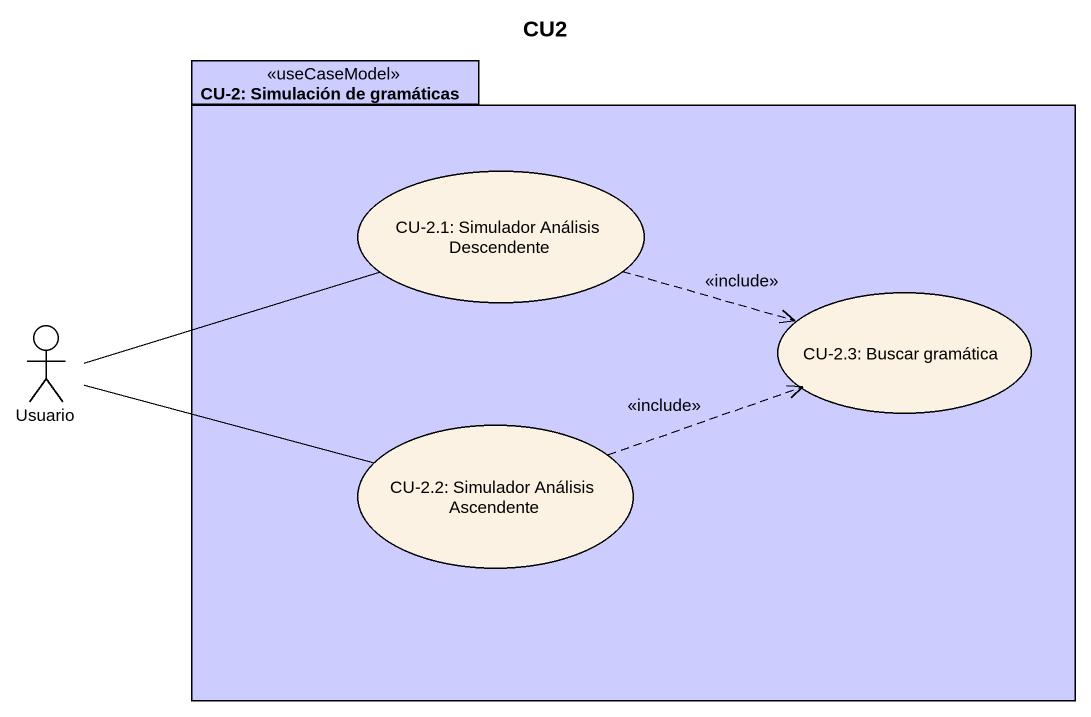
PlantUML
@startuml
title CU2
package "CU-2: Simulación de gramáticas" as CU_2_Simulación_de <<useCaseModel>> #CCCCFF {
  usecase "CU-2.1: Simulador Análisis Descendente" as CU_2_1_Simulador_Análisis
  usecase "CU-2.3: Buscar gramática" as CU_2_3_Buscar_gramática
  usecase "CU-2.2: Simulador Análisis Ascendente" as CU_2_2_Simulador_Análisis
}
actor Usuario
CU_2_1_Simulador_Análisis .right.> CU_2_3_Buscar_gramática : <<include>>
Usuario -right- CU_2_1_Simulador_Análisis
Usuario -right- CU_2_2_Simulador_Análisis
CU_2_2_Simulador_Análisis .right.> CU_2_3_Buscar_gramática : <<include>>
@enduml
